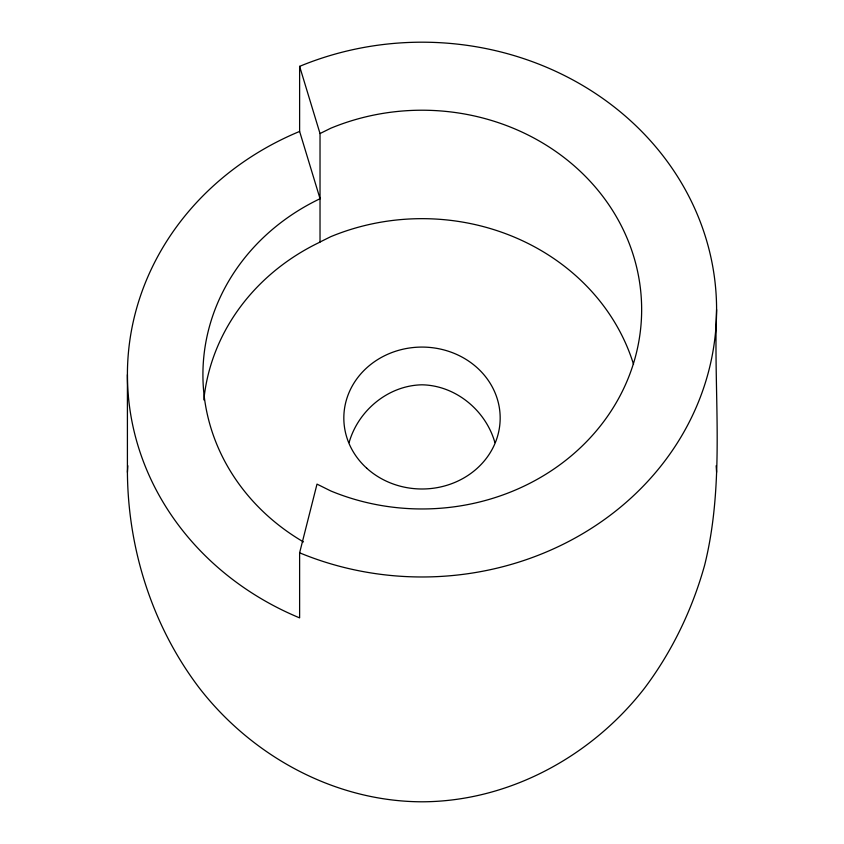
<?xml version="1.0" encoding="UTF-8"?>
<svg xmlns="http://www.w3.org/2000/svg" width="844" height="844" viewBox="0 0 844 844"><rect width="100%" height="100%" fill="white"/><g stroke="black" fill="none" stroke-linecap="round" stroke-linejoin="round"><path stroke-width="1.27" d="M320.024 198.625L299.62 131.432L299.62 66.359A294.588 267.39 0 0 1 716.588 309.59C713.296 394.623 725.429 481.534 704.656 565.1C692.323 609.41 672.257 651.241 644.637 688.06C591.792 756.287 509.069 801.568 422 801.8C334.931 801.568 252.208 756.287 199.363 688.06C152.49 626.406 128.003 549.486 127.412 472.26L127.834 465.74M299.62 131.432A294.588 267.39 0 0 0 127.412 374.652A294.588 267.39 0 0 0 299.62 617.882L299.62 552.809L317.006 484.118L330.753 490.944A219.651 199.363 0 0 0 641.651 309.59A219.651 199.363 0 0 0 330.753 128.235L320.024 133.552L320.024 242.006L330.753 236.679A219.651 199.363 0 0 1 633.538 364.344M349.099 442.594C358.13 410.511 388.272 385.413 422 384.811C455.728 385.413 485.87 410.511 494.901 442.594M299.62 66.359L320.024 133.552M716.166 465.74L716.588 472.26M127.412 374.652L127.412 472.26M716.588 309.59A294.588 267.39 0 0 1 299.62 552.809M303.45 541.911A219.039 198.815 0 0 1 320.066 198.709M203.826 399.898A219.039 198.815 0 0 1 320.066 242.08M366.729 468.209A78.165 70.949 0 0 0 497.506 436.401A78.165 70.949 0 0 0 401.765 349.5A78.165 70.949 0 0 0 366.729 468.209"/></g></svg>
